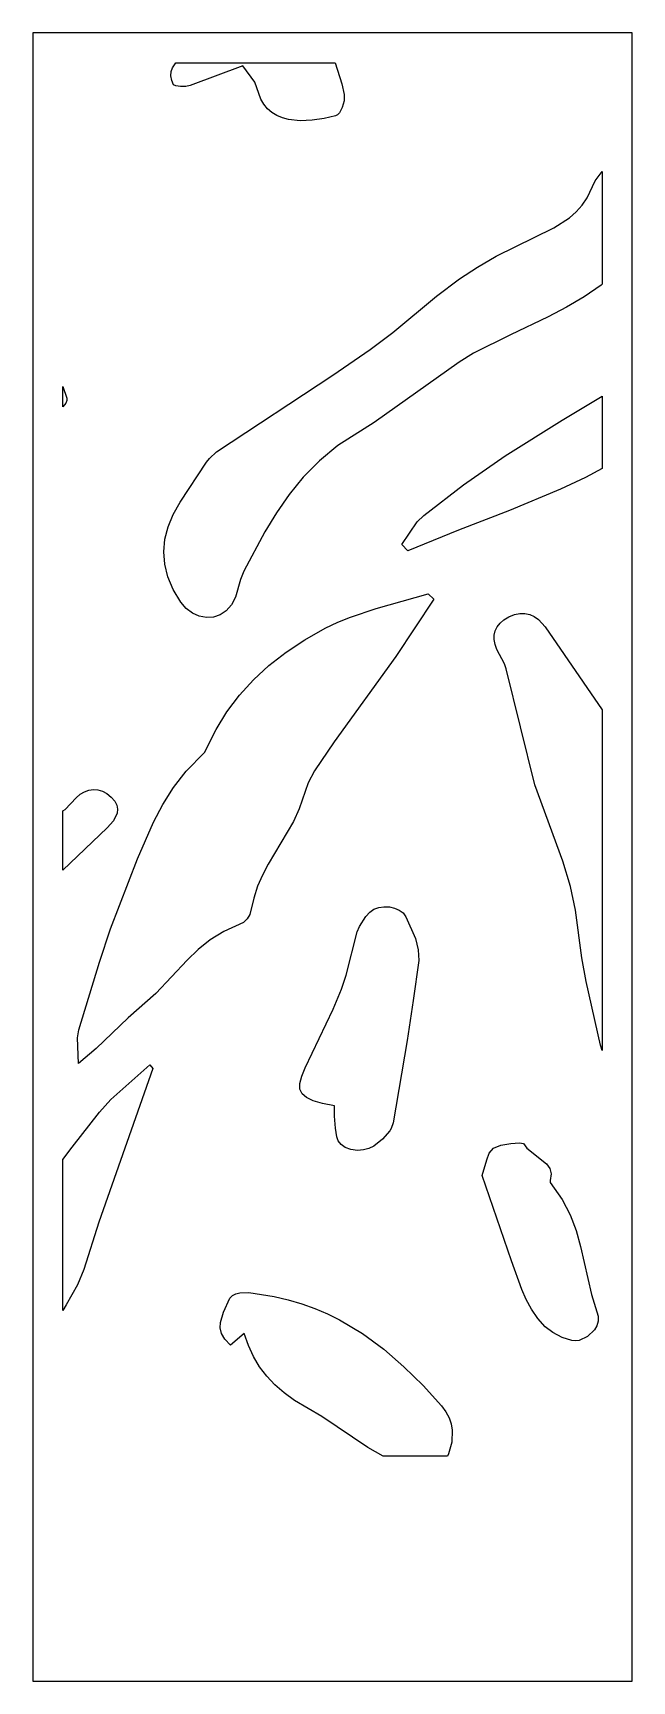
# Model space of a CAD drawing. Extents: x 0 to 400, y 0 to 1100.
import ezdxf

# ---------------------------------------------------------------- set-up
doc = ezdxf.new("R2010")
doc.units = 0
doc.layers.add('CUT', color=1, linetype='Continuous')
doc.layers.add('OUTLINE', color=7, linetype='Continuous')

msp = doc.modelspace()

# ---------------------------------------------------------------- linework, layer by layer
at = {"layer": 'CUT'}
for points in [[(202.07, 1044.64), (194.38, 1042.87), (186.39, 1041.7), (178.4, 1041.38), (170.73, 1042.17), (166.64, 1043.26), (162.92, 1044.85), (159.59, 1046.92), (156.66, 1049.44), (154.17, 1052.37), (152.12, 1055.71), (148.04, 1067.16), (140.08, 1078.05), (105.03, 1064.91), (101.98, 1064.32), (98.48, 1064.22), (95.45, 1064.6), (93.8, 1065.48), (92.65, 1068.2), (92.08, 1071.31), (92.23, 1074.32), (93.25, 1076.77), (95.34, 1080), (201.78, 1080), (206.32, 1066.15), (207.87, 1058.82), (207.77, 1054.76), (206.56, 1050.33), (204.57, 1046.6), (203.36, 1045.33)], [(162.52, 779.7), (154.82, 766.99), (140.81, 740.76), (138.62, 735.13), (135.31, 723.46), (132.62, 718.2), (129.1, 714.32), (124.99, 711.65), (120.49, 710.17), (115.79, 709.87), (111.08, 710.72), (106.54, 712.7), (102.38, 715.81), (98.77, 720), (93.67, 728.5), (90.11, 736.96), (88.03, 745.37), (87.38, 753.75), (88.12, 762.09), (90.21, 770.38), (93.61, 778.62), (98.26, 786.82), (115.87, 813.44), (117.81, 815.9), (122.47, 820.37), (200.21, 871.65), (225.07, 888.68), (240.21, 900.15), (269.47, 924.38), (284.74, 935.95), (296.72, 943.77), (309.35, 951), (347.68, 969.86), (358.18, 976.59), (362.73, 980.53), (366.72, 984.99), (370.06, 990.05), (375.31, 1001.21), (380, 1007.57), (380, 932.31), (379.32, 931.73), (368.13, 923.92), (356.28, 916.94), (343.98, 910.54), (318.79, 898.57), (294.09, 886.18), (284.48, 880.38), (227.83, 839.94), (203.52, 824.57), (191.26, 814.53), (180.5, 803.62), (171, 791.96)], [(22.66, 854.72), (21.92, 852.93), (20, 850.52), (20, 863.99), (22.65, 856.26)], [(380, 809.25), (368.92, 803.33), (352.28, 795.49), (318.28, 781.37), (284.03, 768.12), (250.35, 754.35), (246.28, 758.61), (256.63, 773.62), (260.93, 777.87), (287.52, 798.37), (315.39, 817.82), (353.28, 841.65), (380, 857.52)], [(102.4, 607.28), (114.49, 619.84), (122.27, 635.21), (129.53, 647), (137.84, 657.99), (147.19, 668.23), (157.6, 677.77), (169.06, 686.66), (181.56, 694.93), (195.12, 702.65), (203.47, 706.7), (211.93, 710.17), (229.11, 715.82), (263.96, 725.57), (267.74, 722.1), (242.39, 683.77), (201.1, 626.77), (187.94, 607.59), (183.75, 599.52), (177.72, 582.14), (174, 573.78), (157.03, 545.25), (153.24, 537.95), (149.99, 530.43), (147.46, 522.61), (144.91, 511.54), (143.09, 508.69), (140.67, 506.29), (127.48, 500.34), (118.37, 494.74), (110.28, 488.25), (102.9, 481.16), (81.96, 458.93), (63.48, 442.57), (42.13, 422.26), (30.33, 412.25), (29.71, 429.33), (30.64, 434.69), (44.38, 479.71), (51.85, 502.07), (69.85, 548.87), (80.45, 573.29), (86.71, 585.09), (93.95, 596.46)], [(316.03, 675.69), (314.86, 678.94), (309.81, 688.49), (308.5, 691.9), (307.87, 695.13), (307.89, 698.16), (308.57, 700.99), (309.89, 703.63), (311.85, 706.05), (314.45, 708.26), (317.68, 710.24), (321.46, 711.83), (325.08, 712.55), (328.51, 712.51), (331.74, 711.78), (334.73, 710.44), (337.47, 708.58), (342.04, 703.62), (380, 648.32), (380, 420.76), (379.03, 424.44), (369.27, 466.93), (366.52, 482.81), (362.16, 514.62), (358.87, 530.37), (353.85, 547.18), (335.1, 598.2)], [(49.35, 592.28), (52.23, 590.03), (54.66, 587.29), (56.05, 584.57), (56.52, 581.88), (56.21, 579.24), (53.72, 574.18), (49.62, 569.49), (20, 541.26), (20, 580.84), (21.46, 581.68), (28.88, 589.5), (31.61, 591.84), (34.46, 593.54), (37.4, 594.6), (40.39, 595.01), (43.4, 594.76), (46.4, 593.86)], [(227.6, 357.03), (224.32, 355.42), (220.69, 354.44), (216.66, 354.2), (212.2, 354.84), (208.38, 356.21), (205.68, 358.12), (203.89, 360.48), (202.81, 363.17), (201.94, 369.1), (201.27, 377.04), (201.38, 383.82), (193.28, 385.48), (187.04, 387.29), (182.54, 389.4), (179.65, 391.94), (178.25, 395.06), (178.22, 398.91), (179.45, 403.61), (181.82, 409.33), (200.41, 448.5), (206.03, 461.78), (209.16, 471.15), (216.52, 500.02), (217.95, 503.6), (222.29, 510.32), (225.03, 513.25), (227.68, 515.11), (230.86, 516.3), (234.36, 516.82), (237.96, 516.7), (241.43, 515.95), (244.56, 514.6), (247.14, 512.65), (248.93, 510.13), (255.32, 495.51), (257.29, 488.11), (257.55, 481), (253.95, 454.26), (249.77, 427.62), (240.46, 372.57), (239.24, 368.8), (238.22, 367.17), (233.32, 361.61)], [(20, 247.38), (20, 348.14), (26.18, 356.33), (44.41, 379.79), (51.97, 388.19), (78.03, 411.34), (80.13, 408.87), (43.94, 306.26), (33.87, 274.6), (29.64, 264.45), (22.25, 251.1)], [(329.33, 254.72), (326.52, 261.31), (319.55, 280.37), (300.03, 337.35), (302.99, 347.94), (304.71, 352.39), (307.46, 355.66), (312.5, 357.7), (319.08, 358.83), (324.87, 359.16), (327.52, 358.81), (329.69, 355.67), (342.88, 345.23), (345.11, 342.18), (346.05, 338.56), (345.23, 334.17), (345.37, 332.72), (353.41, 321.43), (358.71, 311.24), (362.58, 300.77), (365.48, 290.13), (372.86, 257.92), (377.41, 243.55), (377.38, 240.11), (376.48, 237.03), (374.86, 234.33), (370.16, 230.07), (364.6, 227.32), (362.43, 226.99), (359.73, 227.28), (353.43, 229.31), (347.07, 232.62), (342.01, 236.46), (337.04, 242.03), (332.82, 248.2)], [(192.97, 176.54), (174.66, 187.3), (167.71, 192.25), (161.52, 197.63), (156.08, 203.46), (151.34, 209.78), (147.27, 216.61), (143.86, 223.97), (141.05, 231.89), (131.8, 224.27), (128.09, 228.13), (125.94, 231.93), (125.06, 235.65), (125.18, 239.29), (127.32, 246.31), (131.52, 255.45), (133.33, 257.24), (135.55, 258.42), (138.14, 259.08), (144.24, 259.22), (161.08, 256.69), (170.49, 254.48), (179.53, 251.79), (188.23, 248.64), (196.6, 245.06), (204.66, 241.07), (219.94, 231.94), (234.23, 221.45), (247.68, 209.8), (260.45, 197.17), (272.71, 183.77), (275.78, 179.71), (277.96, 175.65), (279.33, 171.58), (280, 167.53), (279.61, 159.52), (277.55, 151.73), (276.69, 150), (233.79, 150), (223.64, 155.89)]]:
    msp.add_lwpolyline(points, close=True, dxfattribs=at)
at = {"layer": 'OUTLINE'}
msp.add_lwpolyline([(0, 0), (400, 0), (400, 1100), (0, 1100)], close=True, dxfattribs=at)

doc.saveas('drawing.dxf')
